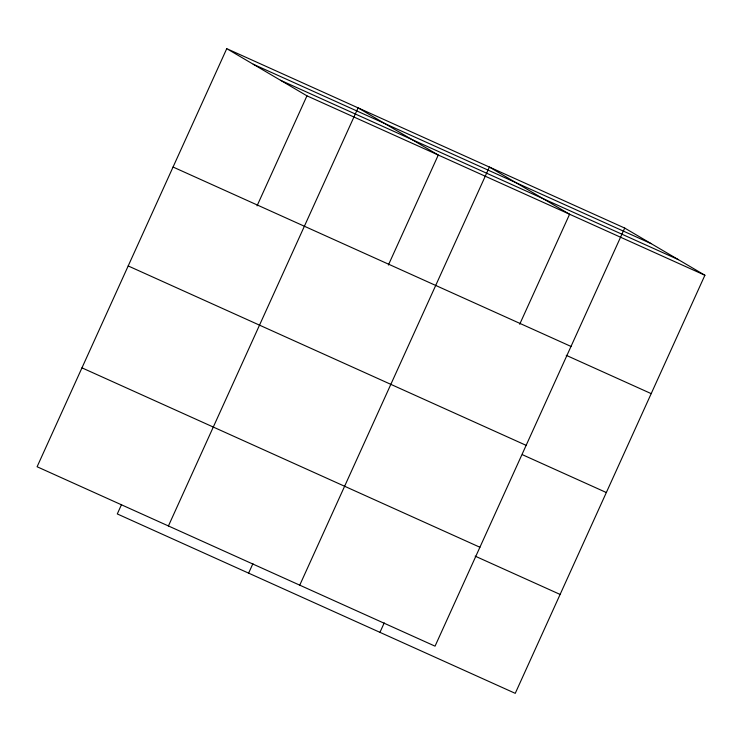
<?xml version="1.0" encoding="UTF-8"?>
<svg xmlns="http://www.w3.org/2000/svg" width="742" height="742" viewBox="0 0 742 742"><rect width="100%" height="100%" fill="white"/><g stroke="black" fill="none" stroke-linecap="round" stroke-linejoin="round"><path stroke-width="1.11" d="M226.755 48.657L37.1 466.755L435.044 646.161L624.708 228.063L226.755 48.657L306.956 95.839L704.9 275.245L515.245 693.343L117.292 513.937L121.586 504.467M257.057 205.84L306.956 95.839M168.425 525.957L358.08 107.859L438.272 155.041L388.381 265.042M248.616 573.139L252.911 563.67M299.749 585.16L489.405 167.061L569.596 214.252L519.697 324.245M379.941 632.351L384.235 622.881M253.226 64.229L651.17 243.636M280.485 80.266L678.438 259.672M173.062 167.033L571.006 346.44M566.239 355.325L651.198 393.631M128.19 265.942L526.143 445.348M522.424 454.707L606.335 492.53M81.963 367.846L479.916 547.253M475.149 556.138L560.108 594.435M624.708 228.063L704.9 275.245"/></g></svg>
